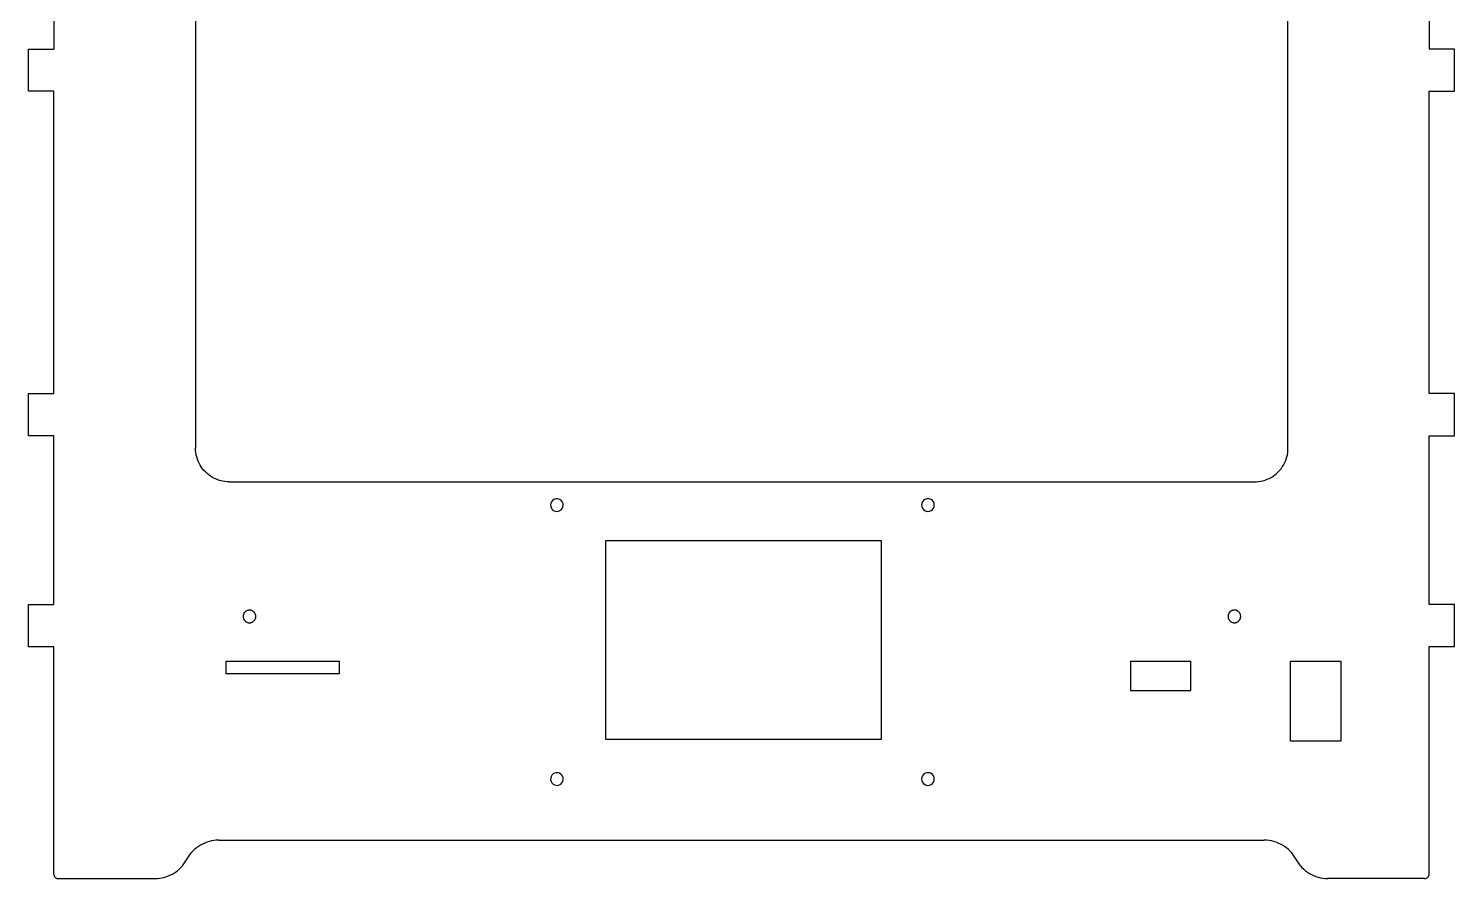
# Model space of a CAD drawing. Header units: centimetres. Extents: x 0 to 76.5, y 0 to 40.3.
# Drawn here: x 42.72 to 76.54, y 0 to 20.17 of the extents above; entities that cross this region are included whole.
import ezdxf

# ---------------------------------------------------------------- set-up
doc = ezdxf.new("R2010")
doc.units = ezdxf.units.CM
doc.header["$MEASUREMENT"] = 0
doc.layers.add('222 mks tft28 sbase dual 3mm.dxf v2_222 mks tft28 sbase 3mm', color=7, linetype='Continuous')

msp = doc.modelspace()

# ---------------------------------------------------------------- linework, layer by layer
at = {"layer": '222 mks tft28 sbase dual 3mm.dxf v2_222 mks tft28 sbase 3mm'}
for p, q in [((46.68, 35.989), (46.68, 10.209)), ((72.589, 10.209), (72.589, 35.989)), ((43.318, 23.676), (43.318, 19.674)), ((75.938, 23.676), (75.938, 19.674)), ((42.718, 19.674), (43.318, 19.674)), ((42.718, 18.676), (42.718, 19.674)), ((76.538, 19.674), (75.938, 19.674)), ((76.538, 18.676), (76.538, 19.674)), ((43.318, 18.676), (42.718, 18.676)), ((43.318, 11.503), (43.318, 18.676)), ((75.938, 11.503), (75.938, 18.676)), ((75.938, 18.676), (76.538, 18.676)), ((42.718, 10.503), (42.718, 11.503)), ((42.718, 11.503), (43.318, 11.503)), ((76.538, 11.503), (75.938, 11.503)), ((76.538, 10.503), (76.538, 11.503)), ((43.318, 10.503), (42.718, 10.503)), ((43.318, 8.645), (43.318, 10.503)), ((75.938, 6.504), (75.938, 10.503)), ((75.938, 10.503), (76.538, 10.503)), ((46.681, 10.157), (46.68, 10.209)), ((46.687, 10.105), (46.681, 10.157)), ((72.582, 10.105), (72.587, 10.157)), ((72.587, 10.157), (72.589, 10.209)), ((46.695, 10.053), (46.687, 10.105)), ((46.707, 10.002), (46.695, 10.053)), ((46.722, 9.952), (46.707, 10.002)), ((46.741, 9.903), (46.722, 9.952)), ((46.762, 9.855), (46.741, 9.903)), ((46.787, 9.809), (46.762, 9.855)), ((46.815, 9.765), (46.787, 9.809)), ((72.454, 9.765), (72.482, 9.809)), ((72.482, 9.809), (72.507, 9.855)), ((72.507, 9.855), (72.528, 9.903)), ((72.528, 9.903), (72.547, 9.952)), ((72.547, 9.952), (72.562, 10.002)), ((72.562, 10.002), (72.574, 10.053)), ((72.574, 10.053), (72.582, 10.105)), ((46.845, 9.722), (46.815, 9.765)), ((46.878, 9.682), (46.845, 9.722)), ((46.914, 9.644), (46.878, 9.682)), ((46.952, 9.608), (46.914, 9.644)), ((46.993, 9.575), (46.952, 9.608)), ((47.035, 9.544), (46.993, 9.575)), ((47.08, 9.516), (47.035, 9.544)), ((47.126, 9.492), (47.08, 9.516)), ((47.174, 9.47), (47.126, 9.492)), ((47.223, 9.452), (47.174, 9.47)), ((72.046, 9.452), (72.095, 9.47)), ((72.095, 9.47), (72.143, 9.492)), ((72.143, 9.492), (72.189, 9.516)), ((72.189, 9.516), (72.234, 9.544)), ((72.234, 9.544), (72.276, 9.575)), ((72.276, 9.575), (72.317, 9.608)), ((72.317, 9.608), (72.355, 9.644)), ((72.355, 9.644), (72.391, 9.682)), ((72.391, 9.682), (72.424, 9.722)), ((72.424, 9.722), (72.454, 9.765)), ((47.273, 9.437), (47.223, 9.452)), ((47.324, 9.425), (47.273, 9.437)), ((47.375, 9.416), (47.324, 9.425)), ((47.427, 9.411), (47.375, 9.416)), ((47.48, 9.409), (47.427, 9.411)), ((47.48, 9.409), (71.789, 9.409)), ((71.789, 9.409), (71.841, 9.411)), ((71.841, 9.411), (71.893, 9.416)), ((71.893, 9.416), (71.945, 9.425)), ((71.945, 9.425), (71.996, 9.437)), ((71.996, 9.437), (72.046, 9.452)), ((55.106, 8.902), (55.1, 8.863)), ((55.1, 8.863), (55.104, 8.824)), ((55.104, 8.824), (55.118, 8.788)), ((55.122, 8.938), (55.106, 8.902)), ((55.147, 8.968), (55.122, 8.938)), ((55.179, 8.991), (55.147, 8.968)), ((55.215, 9.005), (55.179, 8.991)), ((55.254, 9.009), (55.215, 9.005)), ((55.293, 9.003), (55.254, 9.009)), ((55.329, 8.987), (55.293, 9.003)), ((55.359, 8.962), (55.329, 8.987)), ((55.382, 8.931), (55.359, 8.962)), ((55.378, 8.781), (55.394, 8.817)), ((55.396, 8.894), (55.382, 8.931)), ((55.394, 8.817), (55.4, 8.855)), ((55.4, 8.855), (55.396, 8.894)), ((63.905, 8.898), (63.9, 8.859)), ((63.9, 8.859), (63.905, 8.821)), ((63.92, 8.934), (63.905, 8.898)), ((63.905, 8.821), (63.92, 8.784)), ((63.944, 8.965), (63.92, 8.934)), ((63.975, 8.989), (63.944, 8.965)), ((64.012, 9.004), (63.975, 8.989)), ((64.05, 9.009), (64.012, 9.004)), ((64.089, 9.004), (64.05, 9.009)), ((64.125, 8.989), (64.089, 9.004)), ((64.156, 8.965), (64.125, 8.989)), ((64.18, 8.934), (64.156, 8.965)), ((64.195, 8.898), (64.18, 8.934)), ((64.18, 8.784), (64.195, 8.82)), ((64.2, 8.859), (64.195, 8.898)), ((64.195, 8.82), (64.2, 8.859)), ((43.318, 8.365), (43.318, 8.645)), ((55.118, 8.788), (55.141, 8.756)), ((55.141, 8.756), (55.172, 8.731)), ((55.172, 8.731), (55.207, 8.716)), ((55.207, 8.716), (55.246, 8.709)), ((55.246, 8.709), (55.285, 8.713)), ((55.285, 8.713), (55.322, 8.727)), ((55.322, 8.727), (55.353, 8.75)), ((55.353, 8.75), (55.378, 8.781)), ((63.92, 8.784), (63.944, 8.753)), ((63.944, 8.753), (63.975, 8.729)), ((63.975, 8.729), (64.011, 8.714)), ((64.011, 8.714), (64.05, 8.709)), ((64.05, 8.709), (64.089, 8.714)), ((64.089, 8.714), (64.125, 8.729)), ((64.125, 8.729), (64.156, 8.753)), ((64.156, 8.753), (64.18, 8.784)), ((43.318, 6.504), (43.318, 8.365)), ((56.4, 8.009), (56.4, 3.309)), ((62.95, 8.009), (56.4, 8.009)), ((62.95, 3.309), (62.95, 8.009)), ((42.718, 6.504), (43.318, 6.504)), ((42.718, 5.495), (42.718, 6.504)), ((76.538, 6.504), (75.938, 6.504)), ((76.538, 5.504), (76.538, 6.504)), ((47.809, 6.236), (47.808, 6.226)), ((47.808, 6.226), (47.808, 6.216)), ((47.808, 6.216), (47.808, 6.206)), ((47.808, 6.206), (47.809, 6.197)), ((47.811, 6.245), (47.809, 6.236)), ((47.809, 6.197), (47.811, 6.187)), ((47.813, 6.255), (47.811, 6.245)), ((47.811, 6.187), (47.813, 6.177)), ((47.816, 6.264), (47.813, 6.255)), ((47.813, 6.177), (47.816, 6.168)), ((47.819, 6.274), (47.816, 6.264)), ((47.816, 6.168), (47.819, 6.159)), ((47.823, 6.282), (47.819, 6.274)), ((47.819, 6.159), (47.823, 6.15)), ((47.828, 6.291), (47.823, 6.282)), ((47.823, 6.15), (47.828, 6.141)), ((47.833, 6.299), (47.828, 6.291)), ((47.828, 6.141), (47.833, 6.133)), ((47.839, 6.307), (47.833, 6.299)), ((47.833, 6.133), (47.839, 6.125)), ((47.845, 6.315), (47.839, 6.307)), ((47.839, 6.125), (47.845, 6.117)), ((47.852, 6.322), (47.845, 6.315)), ((47.845, 6.117), (47.852, 6.11)), ((47.859, 6.329), (47.852, 6.322)), ((47.852, 6.11), (47.859, 6.103)), ((47.867, 6.335), (47.859, 6.329)), ((47.859, 6.103), (47.867, 6.097)), ((47.875, 6.341), (47.867, 6.335)), ((47.867, 6.097), (47.875, 6.091)), ((47.883, 6.346), (47.875, 6.341)), ((47.875, 6.091), (47.883, 6.086)), ((47.892, 6.351), (47.883, 6.346)), ((47.901, 6.355), (47.892, 6.351)), ((47.91, 6.358), (47.901, 6.355)), ((47.919, 6.361), (47.91, 6.358)), ((47.929, 6.363), (47.919, 6.361)), ((47.938, 6.365), (47.929, 6.363)), ((47.948, 6.366), (47.938, 6.365)), ((47.958, 6.366), (47.948, 6.366)), ((47.968, 6.366), (47.958, 6.366)), ((47.978, 6.365), (47.968, 6.366)), ((47.987, 6.363), (47.978, 6.365)), ((47.997, 6.361), (47.987, 6.363)), ((48.006, 6.358), (47.997, 6.361)), ((48.015, 6.355), (48.006, 6.358)), ((48.024, 6.351), (48.015, 6.355)), ((48.033, 6.346), (48.024, 6.351)), ((48.041, 6.341), (48.033, 6.346)), ((48.033, 6.086), (48.041, 6.091)), ((48.049, 6.335), (48.041, 6.341)), ((48.041, 6.091), (48.049, 6.097)), ((48.057, 6.329), (48.049, 6.335)), ((48.049, 6.097), (48.057, 6.103)), ((48.064, 6.322), (48.057, 6.329)), ((48.057, 6.103), (48.064, 6.11)), ((48.071, 6.315), (48.064, 6.322)), ((48.064, 6.11), (48.071, 6.117)), ((48.077, 6.307), (48.071, 6.315)), ((48.071, 6.117), (48.077, 6.125)), ((48.083, 6.299), (48.077, 6.307)), ((48.077, 6.125), (48.083, 6.133)), ((48.088, 6.291), (48.083, 6.299)), ((48.083, 6.133), (48.088, 6.141)), ((48.093, 6.282), (48.088, 6.291)), ((48.088, 6.141), (48.093, 6.15)), ((48.097, 6.274), (48.093, 6.282)), ((48.093, 6.15), (48.097, 6.159)), ((48.1, 6.264), (48.097, 6.274)), ((48.097, 6.159), (48.1, 6.168)), ((48.103, 6.255), (48.1, 6.264)), ((48.1, 6.168), (48.103, 6.177)), ((48.105, 6.245), (48.103, 6.255)), ((48.103, 6.177), (48.105, 6.187)), ((48.107, 6.236), (48.105, 6.245)), ((48.105, 6.187), (48.107, 6.197)), ((48.108, 6.226), (48.107, 6.236)), ((48.107, 6.197), (48.108, 6.206)), ((48.108, 6.216), (48.108, 6.226)), ((48.108, 6.206), (48.108, 6.216)), ((71.168, 6.237), (71.167, 6.227)), ((71.167, 6.227), (71.167, 6.217)), ((71.167, 6.217), (71.167, 6.207)), ((71.167, 6.207), (71.168, 6.198)), ((71.17, 6.246), (71.168, 6.237)), ((71.168, 6.198), (71.17, 6.188)), ((71.172, 6.256), (71.17, 6.246)), ((71.17, 6.188), (71.172, 6.178)), ((71.175, 6.265), (71.172, 6.256)), ((71.172, 6.178), (71.175, 6.169)), ((71.178, 6.275), (71.175, 6.265)), ((71.175, 6.169), (71.178, 6.16)), ((71.182, 6.284), (71.178, 6.275)), ((71.178, 6.16), (71.182, 6.151)), ((71.187, 6.292), (71.182, 6.284)), ((71.182, 6.151), (71.187, 6.142)), ((71.192, 6.301), (71.187, 6.292)), ((71.187, 6.142), (71.192, 6.134)), ((71.198, 6.309), (71.192, 6.301)), ((71.192, 6.134), (71.198, 6.126)), ((71.204, 6.316), (71.198, 6.309)), ((71.198, 6.126), (71.204, 6.118)), ((71.211, 6.323), (71.204, 6.316)), ((71.204, 6.118), (71.211, 6.111)), ((71.218, 6.33), (71.211, 6.323)), ((71.211, 6.111), (71.218, 6.104)), ((71.226, 6.336), (71.218, 6.33)), ((71.218, 6.104), (71.226, 6.098)), ((71.234, 6.342), (71.226, 6.336)), ((71.226, 6.098), (71.234, 6.093)), ((71.242, 6.347), (71.234, 6.342)), ((71.234, 6.093), (71.242, 6.087)), ((71.251, 6.352), (71.242, 6.347)), ((71.26, 6.356), (71.251, 6.352)), ((71.269, 6.359), (71.26, 6.356)), ((71.278, 6.362), (71.269, 6.359)), ((71.288, 6.364), (71.278, 6.362)), ((71.297, 6.366), (71.288, 6.364)), ((71.307, 6.367), (71.297, 6.366)), ((71.317, 6.367), (71.307, 6.367)), ((71.327, 6.367), (71.317, 6.367)), ((71.337, 6.366), (71.327, 6.367)), ((71.346, 6.364), (71.337, 6.366)), ((71.356, 6.362), (71.346, 6.364)), ((71.365, 6.359), (71.356, 6.362)), ((71.374, 6.356), (71.365, 6.359)), ((71.383, 6.352), (71.374, 6.356)), ((71.392, 6.347), (71.383, 6.352)), ((71.4, 6.342), (71.392, 6.347)), ((71.392, 6.087), (71.4, 6.093)), ((71.408, 6.336), (71.4, 6.342)), ((71.4, 6.093), (71.408, 6.098)), ((71.416, 6.33), (71.408, 6.336)), ((71.408, 6.098), (71.416, 6.104)), ((71.423, 6.323), (71.416, 6.33)), ((71.416, 6.104), (71.423, 6.111)), ((71.43, 6.316), (71.423, 6.323)), ((71.423, 6.111), (71.43, 6.118)), ((71.436, 6.309), (71.43, 6.316)), ((71.43, 6.118), (71.436, 6.126)), ((71.442, 6.301), (71.436, 6.309)), ((71.436, 6.126), (71.442, 6.134)), ((71.447, 6.292), (71.442, 6.301)), ((71.442, 6.134), (71.447, 6.142)), ((71.452, 6.284), (71.447, 6.292)), ((71.447, 6.142), (71.452, 6.151)), ((71.456, 6.275), (71.452, 6.284)), ((71.452, 6.151), (71.456, 6.16)), ((71.459, 6.265), (71.456, 6.275)), ((71.456, 6.16), (71.459, 6.169)), ((71.462, 6.256), (71.459, 6.265)), ((71.459, 6.169), (71.462, 6.178)), ((71.464, 6.246), (71.462, 6.256)), ((71.462, 6.178), (71.464, 6.188)), ((71.466, 6.237), (71.464, 6.246)), ((71.464, 6.188), (71.466, 6.198)), ((71.467, 6.227), (71.466, 6.237)), ((71.466, 6.198), (71.467, 6.207)), ((71.467, 6.217), (71.467, 6.227)), ((71.467, 6.207), (71.467, 6.217)), ((47.883, 6.086), (47.892, 6.082)), ((47.892, 6.082), (47.901, 6.078)), ((47.901, 6.078), (47.91, 6.074)), ((47.91, 6.074), (47.919, 6.071)), ((47.919, 6.071), (47.929, 6.069)), ((47.929, 6.069), (47.938, 6.067)), ((47.938, 6.067), (47.948, 6.066)), ((47.948, 6.066), (47.958, 6.066)), ((47.958, 6.066), (47.968, 6.066)), ((47.968, 6.066), (47.978, 6.067)), ((47.978, 6.067), (47.987, 6.069)), ((47.987, 6.069), (47.997, 6.071)), ((47.997, 6.071), (48.006, 6.074)), ((48.006, 6.074), (48.015, 6.078)), ((48.015, 6.078), (48.024, 6.082)), ((48.024, 6.082), (48.033, 6.086)), ((71.242, 6.087), (71.251, 6.083)), ((71.251, 6.083), (71.26, 6.079)), ((71.26, 6.079), (71.269, 6.075)), ((71.269, 6.075), (71.278, 6.072)), ((71.278, 6.072), (71.288, 6.07)), ((71.288, 6.07), (71.297, 6.069)), ((71.297, 6.069), (71.307, 6.068)), ((71.307, 6.068), (71.317, 6.067)), ((71.317, 6.067), (71.327, 6.068)), ((71.327, 6.068), (71.337, 6.069)), ((71.337, 6.069), (71.346, 6.07)), ((71.346, 6.07), (71.356, 6.072)), ((71.356, 6.072), (71.365, 6.075)), ((71.365, 6.075), (71.374, 6.079)), ((71.374, 6.079), (71.383, 6.083)), ((71.383, 6.083), (71.392, 6.087)), ((43.318, 5.495), (42.718, 5.495)), ((43.318, 0.1), (43.318, 5.495)), ((75.938, 0.1), (75.938, 5.504)), ((75.938, 5.504), (76.538, 5.504)), ((47.408, 5.159), (50.088, 5.159)), ((47.408, 4.859), (47.408, 5.159)), ((50.088, 5.159), (50.088, 4.859)), ((68.855, 5.159), (70.285, 5.159)), ((68.855, 5.159), (68.855, 4.459)), ((70.285, 4.459), (70.285, 5.159)), ((72.646, 5.159), (73.846, 5.159)), ((72.646, 3.259), (72.646, 5.159)), ((73.846, 5.159), (73.846, 3.259)), ((50.088, 4.859), (47.408, 4.859)), ((68.855, 4.459), (70.285, 4.459)), ((56.4, 3.309), (62.95, 3.309)), ((73.846, 3.259), (72.646, 3.259)), ((55.102, 2.38), (55.101, 2.341)), ((55.112, 2.417), (55.102, 2.38)), ((55.132, 2.451), (55.112, 2.417)), ((55.16, 2.479), (55.132, 2.451)), ((55.194, 2.498), (55.16, 2.479)), ((55.231, 2.508), (55.194, 2.498)), ((55.271, 2.508), (55.231, 2.508)), ((55.308, 2.498), (55.271, 2.508)), ((55.342, 2.478), (55.308, 2.498)), ((55.37, 2.45), (55.342, 2.478)), ((55.389, 2.416), (55.37, 2.45)), ((55.399, 2.378), (55.389, 2.416)), ((55.399, 2.339), (55.399, 2.378)), ((63.906, 2.4), (63.9, 2.361)), ((63.921, 2.436), (63.906, 2.4)), ((63.946, 2.467), (63.921, 2.436)), ((63.977, 2.49), (63.946, 2.467)), ((64.013, 2.505), (63.977, 2.49)), ((64.052, 2.509), (64.013, 2.505)), ((64.091, 2.504), (64.052, 2.509)), ((64.127, 2.488), (64.091, 2.504)), ((64.158, 2.464), (64.127, 2.488)), ((64.181, 2.433), (64.158, 2.464)), ((64.196, 2.396), (64.181, 2.433)), ((64.2, 2.357), (64.196, 2.396)), ((55.101, 2.341), (55.111, 2.303)), ((55.111, 2.303), (55.131, 2.269)), ((55.131, 2.269), (55.158, 2.241)), ((55.158, 2.241), (55.192, 2.221)), ((55.192, 2.221), (55.23, 2.211)), ((55.23, 2.211), (55.269, 2.21)), ((55.269, 2.21), (55.307, 2.22)), ((55.307, 2.22), (55.341, 2.24)), ((55.341, 2.24), (55.369, 2.267)), ((55.369, 2.267), (55.388, 2.301)), ((55.388, 2.301), (55.399, 2.339)), ((63.9, 2.361), (63.905, 2.322)), ((63.905, 2.322), (63.919, 2.286)), ((63.919, 2.286), (63.943, 2.255)), ((63.943, 2.255), (63.974, 2.23)), ((63.974, 2.23), (64.01, 2.215)), ((64.01, 2.215), (64.048, 2.209)), ((64.048, 2.209), (64.087, 2.214)), ((64.087, 2.214), (64.124, 2.228)), ((64.124, 2.228), (64.155, 2.252)), ((64.155, 2.252), (64.179, 2.283)), ((64.179, 2.283), (64.195, 2.319)), ((64.195, 2.319), (64.2, 2.357)), ((46.657, 0.688), (46.616, 0.648)), ((46.7, 0.725), (46.657, 0.688)), ((46.746, 0.759), (46.7, 0.725)), ((46.794, 0.79), (46.746, 0.759)), ((46.844, 0.817), (46.794, 0.79)), ((46.896, 0.841), (46.844, 0.817)), ((46.949, 0.862), (46.896, 0.841)), ((47.004, 0.879), (46.949, 0.862)), ((47.059, 0.892), (47.004, 0.879)), ((47.115, 0.902), (47.059, 0.892)), ((47.172, 0.907), (47.115, 0.902)), ((47.229, 0.909), (47.172, 0.907)), ((47.229, 0.909), (72.026, 0.909)), ((72.083, 0.907), (72.026, 0.909)), ((72.14, 0.902), (72.083, 0.907)), ((72.196, 0.892), (72.14, 0.902)), ((72.252, 0.879), (72.196, 0.892)), ((72.306, 0.862), (72.252, 0.879)), ((72.359, 0.841), (72.306, 0.862)), ((72.411, 0.817), (72.359, 0.841)), ((72.461, 0.79), (72.411, 0.817)), ((72.509, 0.759), (72.461, 0.79)), ((72.555, 0.725), (72.509, 0.759)), ((72.598, 0.688), (72.555, 0.725)), ((72.639, 0.648), (72.598, 0.688)), ((46.372, 0.304), (46.578, 0.606)), ((46.616, 0.648), (46.578, 0.606)), ((72.677, 0.606), (72.639, 0.648)), ((72.883, 0.304), (72.677, 0.606)), ((43.318, 0.1), (43.318, 0.094)), ((43.318, 0.094), (43.318, 0.087)), ((43.318, 0.087), (43.319, 0.081)), ((43.319, 0.081), (43.32, 0.074)), ((43.32, 0.074), (43.322, 0.068)), ((43.322, 0.068), (43.324, 0.062)), ((43.324, 0.062), (43.326, 0.056)), ((43.326, 0.056), (43.329, 0.05)), ((43.329, 0.05), (43.333, 0.044)), ((43.333, 0.044), (43.336, 0.039)), ((43.336, 0.039), (43.34, 0.034)), ((43.34, 0.034), (43.345, 0.029)), ((43.345, 0.029), (43.349, 0.024)), ((43.349, 0.024), (43.354, 0.02)), ((43.354, 0.02), (43.36, 0.016)), ((43.36, 0.016), (43.365, 0.013)), ((43.365, 0.013), (43.371, 0.01)), ((43.371, 0.01), (43.377, 0.007)), ((43.377, 0.007), (43.383, 0.005)), ((43.383, 0.005), (43.389, 0.003)), ((43.389, 0.003), (43.396, 0.002)), ((43.396, 0.002), (43.402, 0.001)), ((43.402, 0.001), (43.409, 0)), ((43.409, 0), (45.721, 0)), ((45.721, 0), (45.778, 0.002)), ((45.778, 0.002), (45.835, 0.008)), ((45.835, 0.008), (45.891, 0.017)), ((45.891, 0.017), (45.947, 0.031)), ((45.947, 0.031), (46.001, 0.047)), ((46.001, 0.047), (46.054, 0.068)), ((46.054, 0.068), (46.106, 0.092)), ((46.106, 0.092), (46.156, 0.12)), ((46.156, 0.12), (46.204, 0.151)), ((46.204, 0.151), (46.25, 0.184)), ((46.25, 0.184), (46.293, 0.221)), ((46.293, 0.221), (46.334, 0.261)), ((46.334, 0.261), (46.372, 0.304)), ((72.883, 0.304), (72.92, 0.262)), ((72.92, 0.262), (72.961, 0.222)), ((72.961, 0.222), (73.003, 0.185)), ((73.003, 0.185), (73.048, 0.151)), ((73.048, 0.151), (73.096, 0.121)), ((73.096, 0.121), (73.145, 0.093)), ((73.145, 0.093), (73.196, 0.069)), ((73.196, 0.069), (73.249, 0.048)), ((73.249, 0.048), (73.302, 0.031)), ((73.302, 0.031), (73.357, 0.018)), ((73.357, 0.018), (73.413, 0.008)), ((73.413, 0.008), (73.469, 0.002)), ((73.469, 0.002), (73.525, 0)), ((75.829, 0), (73.525, 0)), ((75.829, 0), (75.836, 0)), ((75.836, 0), (75.843, 0)), ((75.843, 0), (75.85, 0.001)), ((75.85, 0.001), (75.857, 0.003)), ((75.857, 0.003), (75.864, 0.005)), ((75.864, 0.005), (75.871, 0.007)), ((75.871, 0.007), (75.877, 0.01)), ((75.877, 0.01), (75.884, 0.013)), ((75.884, 0.013), (75.89, 0.017)), ((75.89, 0.017), (75.896, 0.021)), ((75.896, 0.021), (75.901, 0.025)), ((75.901, 0.025), (75.907, 0.03)), ((75.907, 0.03), (75.911, 0.035)), ((75.911, 0.035), (75.916, 0.041)), ((75.916, 0.041), (75.92, 0.046)), ((75.92, 0.046), (75.924, 0.053)), ((75.924, 0.053), (75.927, 0.059)), ((75.927, 0.059), (75.93, 0.065)), ((75.93, 0.065), (75.933, 0.072)), ((75.933, 0.072), (75.935, 0.079)), ((75.935, 0.079), (75.936, 0.086)), ((75.936, 0.086), (75.937, 0.093)), ((75.937, 0.093), (75.938, 0.1))]:
    msp.add_line(p, q, dxfattribs=at)

doc.saveas('drawing.dxf')
